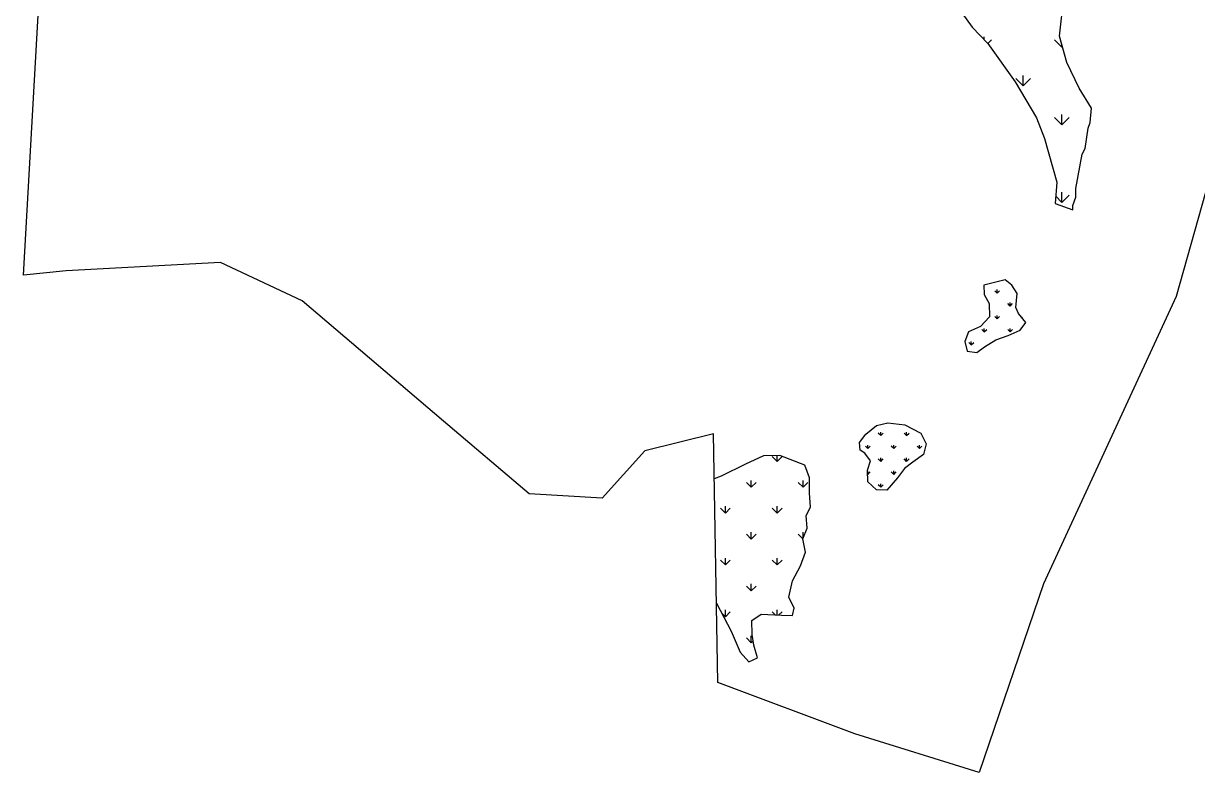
# Model space of a CAD drawing. Header units: metres. Extents: x 266585 to 279238, y 2117616 to 2127268.
# Drawn here: x 267428 to 269057, y 2117616 to 2118655 of the extents above; entities that cross this region are included whole.
import ezdxf

# ---------------------------------------------------------------- set-up
doc = ezdxf.new("R2010")
doc.units = ezdxf.units.M
doc.layers.add('MANGROOVES', color=112, linetype='Continuous')
doc.layers.add('village', color=3, linetype='Continuous')

msp = doc.modelspace()

# ---------------------------------------------------------------- linework, layer by layer
at = {"layer": 'MANGROOVES'}
for p, q in [((268865.4, 2118637.1), (268875.1, 2118719.9)), ((268723.9, 2118678), (268744.1, 2118649.7)), ((268744.1, 2118649.7), (268766.2, 2118627)), ((268766.2, 2118627), (268804.1, 2118573.7)), ((268875.5, 2118600.6), (268865.4, 2118637.1)), ((268892.9, 2118565.1), (268875.5, 2118600.6)), ((268804.1, 2118573.7), (268833.6, 2118524)), ((268909.7, 2118537.1), (268892.9, 2118565.1)), ((268908.1, 2118517.2), (268909.7, 2118537.1)), ((268833.6, 2118524), (268844.9, 2118495.4)), ((268905.4, 2118509.3), (268908.1, 2118517.2)), ((268844.9, 2118495.4), (268861.9, 2118434.7)), ((268901, 2118481.5), (268905.4, 2118509.3)), ((268896.9, 2118473.6), (268901, 2118481.5)), ((268888.2, 2118425.9), (268896.9, 2118473.6)), ((268861.9, 2118434.7), (268859.3, 2118405.1)), ((268883.9, 2118402.1), (268888, 2118414)), ((268888, 2118414), (268888.2, 2118425.9)), ((268859.3, 2118405.1), (268883.8, 2118396.1)), ((268883.8, 2118396.1), (268883.9, 2118402.1)), ((268790, 2118299), (268760.7, 2118291.8)), ((268760.7, 2118291.8), (268761.2, 2118278.6)), ((268799.2, 2118291.7), (268790, 2118299)), ((268807, 2118280.3), (268799.2, 2118291.7)), ((268761.2, 2118278.6), (268768.1, 2118266.3)), ((268804.9, 2118260.6), (268807, 2118280.3)), ((268768.1, 2118266.3), (268768.4, 2118248)), ((268808.7, 2118252.6), (268804.9, 2118260.6)), ((268818.6, 2118240), (268808.7, 2118252.6)), ((268768.4, 2118248), (268755.7, 2118234.2)), ((268811.1, 2118229.4), (268818.6, 2118240)), ((268739.2, 2118227.1), (268734.1, 2118213.8)), ((268755.7, 2118234.2), (268739.2, 2118227.1)), ((268777.1, 2118215.9), (268794.5, 2118221.7)), ((268794.5, 2118221.7), (268811.1, 2118229.4)), ((268734.1, 2118213.8), (268737.2, 2118200.1)), ((268750.9, 2118198.3), (268761.4, 2118206.4)), ((268761.4, 2118206.4), (268777.1, 2118215.9)), ((268737.2, 2118200.1), (268750.9, 2118198.3)), ((268596.9, 2118085), (268611.6, 2118097)), ((268611.6, 2118097), (268627.5, 2118100.7)), ((268627.5, 2118100.7), (268650.9, 2118098.2)), ((268650.9, 2118098.2), (268673.2, 2118086.3)), ((268588.2, 2118073.3), (268596.9, 2118085)), ((268588.7, 2118063), (268588.2, 2118073.3)), ((268673.2, 2118086.3), (268680.5, 2118071.7)), ((268680.5, 2118071.7), (268676.7, 2118056.8)), ((268477.6, 2118055.5), (268454.8, 2118054.9)), ((268512.3, 2118041.9), (268477.6, 2118055.5)), ((268595.6, 2118058.6), (268588.7, 2118063)), ((268603.3, 2118047.9), (268595.6, 2118058.6)), ((268676.7, 2118056.8), (268662.2, 2118046.1)), ((268429.9, 2118043.2), (268395.8, 2118026.7)), ((268454.8, 2118054.9), (268429.9, 2118043.2)), ((268518.4, 2118024.4), (268512.3, 2118041.9)), ((268599.2, 2118034.9), (268603.3, 2118047.9)), ((268662.2, 2118046.1), (268650.3, 2118037.5)), ((268395.8, 2118026.7), (268386.4, 2118023.2)), ((268518.6, 2118003.6), (268518.4, 2118024.4)), ((268599.6, 2118018.8), (268599.2, 2118034.9)), ((268640.7, 2118024.6), (268625.8, 2118007.2)), ((268650.3, 2118037.5), (268640.7, 2118024.6)), ((268611.6, 2118008), (268599.6, 2118018.8)), ((268625.8, 2118007.2), (268611.6, 2118008)), ((268519.8, 2117983.7), (268518.6, 2118003.6)), ((268513.8, 2117972.2), (268519.8, 2117983.7)), ((268515.5, 2117954.7), (268513.8, 2117972.2)), ((268509.4, 2117939.8), (268515.5, 2117954.7)), ((268513.1, 2117921.3), (268509.4, 2117939.8)), ((268506, 2117902.5), (268513.1, 2117921.3)), ((268495, 2117881.8), (268506, 2117902.5)), ((268489.8, 2117859.1), (268495, 2117881.8)), ((268389.4, 2117850.8), (268410.1, 2117811.8)), ((268497.3, 2117843.5), (268489.8, 2117859.1)), ((268438.4, 2117826.4), (268451.6, 2117835.4)), ((268451.6, 2117835.4), (268479.7, 2117834)), ((268479.7, 2117834), (268494.8, 2117833.3)), ((268494.8, 2117833.3), (268497.3, 2117843.5)), ((268410.1, 2117811.8), (268422.3, 2117782.5)), ((268439.1, 2117807), (268438.4, 2117826.4)), ((268441.3, 2117792.4), (268439.1, 2117807)), ((268422.3, 2117782.5), (268434.2, 2117769.3)), ((268446.4, 2117774.9), (268441.3, 2117792.4)), ((268434.2, 2117769.3), (268446.4, 2117774.9))]:
    msp.add_line(p, q, dxfattribs=at)
at = {"layer": 'MANGROOVES', "linetype": 'Continuous'}
for p, q in [((268761.1, 2118632.3), (268761.1, 2118636.3)), ((268766.2, 2118627.1), (268771.2, 2118632.1)), ((268868.9, 2118622), (268858.8, 2118632.1)), ((268868.9, 2118622), (268868.9, 2118624.7)), ((268868.9, 2118622), (268869.4, 2118622.6)), ((268815, 2118568.1), (268804.9, 2118578.2)), ((268815, 2118568.1), (268815, 2118582.4)), ((268815, 2118568.1), (268825.1, 2118578.2)), ((268868.9, 2118514.3), (268868.9, 2118528.5)), ((268868.9, 2118514.3), (268858.8, 2118524.4)), ((268868.9, 2118514.3), (268879, 2118524.4)), ((268868.9, 2118406.5), (268860.2, 2118415.2)), ((268868.9, 2118406.5), (268868.9, 2118420.8)), ((268868.9, 2118406.5), (268879, 2118416.6)), ((268779.1, 2118280.8), (268775.7, 2118284.1)), ((268779.1, 2118280.8), (268779.1, 2118285.5)), ((268779.1, 2118280.8), (268782.4, 2118284.1)), ((268797, 2118262.8), (268797, 2118267.6)), ((268797, 2118262.8), (268793.7, 2118266.2)), ((268797, 2118262.8), (268800.4, 2118266.2)), ((268779.1, 2118244.9), (268775.7, 2118248.2)), ((268779.1, 2118244.9), (268779.1, 2118249.6)), ((268779.1, 2118244.9), (268782.4, 2118248.2)), ((268814, 2118245.9), (268811.6, 2118248.2)), ((268761.1, 2118226.9), (268757.7, 2118230.3)), ((268761.1, 2118226.9), (268761.1, 2118231.7)), ((268761.1, 2118226.9), (268764.5, 2118230.3)), ((268797, 2118226.9), (268793.7, 2118230.3)), ((268797, 2118226.9), (268797, 2118231.7)), ((268797, 2118226.9), (268800.4, 2118230.3)), ((268743.1, 2118208.9), (268739.8, 2118212.3)), ((268743.1, 2118208.9), (268743.1, 2118213.7)), ((268743.1, 2118208.9), (268746.5, 2118212.3)), ((268617.4, 2118083.2), (268617.4, 2118088)), ((268653.3, 2118083.2), (268653.3, 2118088)), ((268617.4, 2118083.2), (268614.1, 2118086.6)), ((268617.4, 2118083.2), (268620.8, 2118086.6)), ((268653.3, 2118083.2), (268650, 2118086.6)), ((268653.3, 2118083.2), (268656.7, 2118086.6)), ((268473.7, 2118047.3), (268473.7, 2118055.4)), ((268599.5, 2118065.2), (268596.1, 2118068.6)), ((268599.5, 2118065.2), (268599.5, 2118070)), ((268599.5, 2118065.2), (268602.8, 2118068.6)), ((268635.4, 2118065.2), (268632, 2118068.6)), ((268635.4, 2118065.2), (268635.4, 2118070)), ((268635.4, 2118065.2), (268638.7, 2118068.6)), ((268671.3, 2118065.2), (268667.9, 2118068.6)), ((268671.3, 2118065.2), (268671.3, 2118070)), ((268671.3, 2118065.2), (268674.7, 2118068.6)), ((268473.7, 2118047.3), (268467, 2118054)), ((268473.7, 2118047.3), (268480.5, 2118054)), ((268617.4, 2118047.3), (268614.1, 2118050.7)), ((268617.4, 2118047.3), (268617.4, 2118052)), ((268617.4, 2118047.3), (268620.8, 2118050.7)), ((268653.3, 2118047.3), (268650, 2118050.7)), ((268653.3, 2118047.3), (268653.3, 2118052)), ((268653.3, 2118047.3), (268656.7, 2118050.7)), ((268599.5, 2118029.3), (268599.3, 2118029.5)), ((268599.5, 2118029.3), (268599.5, 2118034.1)), ((268599.5, 2118029.3), (268602.8, 2118032.7)), ((268635.4, 2118029.3), (268632, 2118032.7)), ((268635.4, 2118029.3), (268635.4, 2118034.1)), ((268635.4, 2118029.3), (268638.7, 2118032.7)), ((268437.8, 2118011.4), (268431.1, 2118018.1)), ((268437.8, 2118011.4), (268437.8, 2118020.9)), ((268437.8, 2118011.4), (268444.6, 2118018.1)), ((268509.7, 2118011.4), (268502.9, 2118018.1)), ((268509.7, 2118011.4), (268509.7, 2118020.9)), ((268509.7, 2118011.4), (268516.4, 2118018.1)), ((268617.4, 2118011.4), (268614.1, 2118014.7)), ((268617.4, 2118011.4), (268617.4, 2118016.1)), ((268617.4, 2118011.4), (268620.8, 2118014.7)), ((268401.9, 2117975.4), (268395.2, 2117982.2)), ((268401.9, 2117975.4), (268401.9, 2117985)), ((268401.9, 2117975.4), (268408.6, 2117982.2)), ((268473.7, 2117975.4), (268467, 2117982.2)), ((268473.7, 2117975.4), (268473.7, 2117985)), ((268473.7, 2117975.4), (268480.5, 2117982.2)), ((268437.8, 2117939.5), (268431.1, 2117946.3)), ((268437.8, 2117939.5), (268437.8, 2117949)), ((268437.8, 2117939.5), (268444.6, 2117946.3)), ((268509.5, 2117939.7), (268502.9, 2117946.3)), ((268509.7, 2117940.3), (268509.7, 2117949)), ((268401.9, 2117903.6), (268395.2, 2117910.3)), ((268401.9, 2117903.6), (268401.9, 2117913.1)), ((268401.9, 2117903.6), (268408.6, 2117910.3)), ((268473.7, 2117903.6), (268467, 2117910.3)), ((268473.7, 2117903.6), (268473.7, 2117913.1)), ((268473.7, 2117903.6), (268480.5, 2117910.3)), ((268437.8, 2117867.7), (268437.8, 2117877.2)), ((268437.8, 2117867.7), (268431.1, 2117874.4)), ((268437.8, 2117867.7), (268444.6, 2117874.4)), ((268401.9, 2117831.8), (268396.8, 2117836.9)), ((268401.9, 2117831.8), (268401.9, 2117841.3)), ((268401.9, 2117831.8), (268408.6, 2117838.5)), ((268471, 2117834.4), (268467, 2117838.5)), ((268473.7, 2117834.3), (268473.7, 2117841.3)), ((268476.2, 2117834.2), (268480.5, 2117838.5)), ((268437.8, 2117795.8), (268431.1, 2117802.6)), ((268437.8, 2117795.8), (268437.8, 2117805.4)), ((268437.8, 2117795.8), (268440.4, 2117798.4))]:
    msp.add_line(p, q, dxfattribs=at)
at = {"layer": 'village', "color": 3, "true_color": 0x00ff00}
for p, q in [((267427.9, 2118305.5), (267457.6, 2118834.8)), ((269110.9, 2118573.2), (269027.6, 2118275.8)), ((267701.4, 2118323.4), (267487.3, 2118311.5)), ((267814.4, 2118269.9), (267701.4, 2118323.4)), ((267487.3, 2118311.5), (267427.9, 2118305.5)), ((268010.7, 2118103.3), (267814.4, 2118269.9)), ((269027.6, 2118275.8), (268843.3, 2117877.3)), ((268129.6, 2118002.2), (268010.7, 2118103.3)), ((268385.4, 2118085.5), (268290.2, 2118061.7)), ((268391.3, 2117740.6), (268385.4, 2118085.5)), ((268290.2, 2118061.7), (268230.7, 2117996.3)), ((268230.7, 2117996.3), (268129.6, 2118002.2)), ((268843.3, 2117877.3), (268754.1, 2117615.7)), ((268581.6, 2117669.2), (268391.3, 2117740.6)), ((268754.1, 2117615.7), (268581.6, 2117669.2))]:
    msp.add_line(p, q, dxfattribs=at)

doc.saveas('drawing.dxf')
